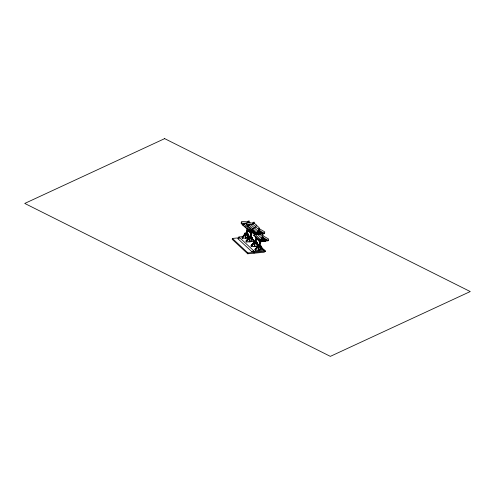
<?xml version="1.0" encoding="UTF-8"?>
<svg xmlns="http://www.w3.org/2000/svg" width="495" height="495" viewBox="0 0 495 495"><rect width="100%" height="100%" fill="white"/><g stroke="black" fill="none" stroke-linecap="round" stroke-linejoin="round"><path stroke-width="0.74" d="M249.319 236.87L248.632 235.521M251.479 238.12L250.705 241.585L253.242 241.343L253.094 239.574L252.246 238.776M258.297 245.248L258.087 244.19L257.617 243.973M260.457 246.498L259.683 249.963L262.22 249.721L262.072 247.952L261.552 247.58M246.869 241.3A1.603 0.439 25.8 0 1 246.25 240.725C246.659 239.246 247.797 240.898 246.64 241.473L246.529 241.981L250.891 241.758L251.664 238.293M247.71 233.881L247.166 233.714M245.118 238.058L242.581 238.299L243.546 236.418L244.697 235.348L244.425 235.119A1.943 0.842 73 0 0 244.202 234.908L244.481 234.376A1.949 1.033 2.3 0 0 244.895 234.766L245.891 234.593L245.303 238.231L246.943 238.076L247.717 234.611L246.943 238.076M254.096 246.436L251.559 246.677L251.67 246.163C252.914 244.456 256.231 239.543 254.096 246.436L255.921 246.454L256.509 242.816L256.2 244.202M257.047 246.887L257.406 246.436A1.949 1.033 2.3 0 0 257.821 246.826L258.817 246.652L258.229 250.291L259.869 250.136L260.642 246.671M244.425 234.308L245.081 233.912A1.955 1.046 84.6 0 1 245.699 234.488M247.37 240.582L248.843 238.442A1.949 1.033 2.3 0 1 248.428 238.058L249.028 237.594A1.955 1.046 84.6 0 1 249.641 238.169L249.938 238.596L252.023 238.398L251.782 237.736A1.918 1.213 -78.5 0 1 252.19 238.12L252.58 239.363M248.985 238.528L249.641 238.169M257.351 246.368L258.006 245.972A1.955 1.046 84.6 0 1 258.625 246.547M256.682 242.296L256.144 242.092A1.955 1.046 84.6 0 1 256.472 242.29M242.76 236.622L238.912 236.987L238.72 237.841L232.378 238.442L232.186 239.295L247.723 253.793L264.38 252.221L264.571 251.361M248.144 229.909L251.188 232.749L242.853 225.182L243.41 223.276L247.024 223.053M243.422 236.901L242.661 236.387L241.962 237.724A1.955 0.854 12.6 0 0 242.581 238.299M245.26 226.988L245.792 227.106M247.717 222.942L248.15 221.018L250.179 222.911M246.621 228.511L247.178 228.9M247.166 228.319L246.071 233.219L246.467 233.59L247.123 233.529L247.748 230.726M248.205 234.376A1.918 1.213 -78.5 0 0 247.84 234.061L248.075 234.717L245.99 234.915C245.594 233.516 248.812 233.318 248.051 234.599M248.756 222.577L249.146 220.844L247.976 221.791L241.517 221.568L241.133 223.301L242.853 225.182M245.303 238.231L246.077 234.766L244.821 233.584M246.467 233.59L247.562 228.684M261.552 234.191L264.417 233.646L264.8 231.914L259.04 228.572L258.786 229.723L260.37 234.302L256.787 234.364L248.02 226.463L248.577 224.551L252.889 224.223L253.143 223.072L254.312 222.125L254.022 223.431M248.007 231.01L247.327 230.812L247.506 230.014M247.803 231.091L247.667 230.002M250.594 228.665L248.311 230.28L251.893 229.94M246.256 240.725L245.91 241.405A1.955 0.854 12.6 0 0 246.529 241.981M248.496 230.262L249.059 230.478M248.075 234.717C247.642 233.553 249.065 235.032 248.638 235.682M249.35 227.514L249.882 227.632M249.028 230.379L249.567 230.707M249.542 230.602L250.074 231.097L251.318 231.085M249.703 230.336L249.845 230.132M250.247 230.849L250.359 230.361M250.724 230.781L250.866 230.583M251.2 230.008L250.513 230.342M250.984 231.524L251.07 231.115L251.924 231.233M251.695 229.389L250.018 236.901L250.414 237.272L251.064 237.21L252.196 232.161M249.065 241.739L249.616 238.299M249.938 238.596C249.567 237.266 252.524 236.932 252.079 238.219A1.943 1.2 -82.1 0 1 252.283 238.417L252.382 238.677M249.251 241.913L250.024 238.448L248.719 237.229L249.956 238.491L252.066 238.206L250.674 236.839M250.414 237.272L252.227 229.142M252.413 232.638L251.732 232.44L251.912 231.641L253.069 232.557L252.481 232.588M252.964 231.932L252.042 231.066L252.345 229.699M250.767 237.223L250.897 236.61L252.159 237.798L250.068 237.996L248.812 236.82L250.185 237.724M252.209 232.718L252.073 231.629M252.741 230.676L253.273 230.794M247.723 253.793L247.915 252.939L232.378 238.442M253.254 230.899L253.787 231.017M251.584 237.755L251.547 237.705A1.955 1.046 84.6 0 1 251.732 237.971L252.023 238.398M252.401 245.279L251.639 244.759L250.94 246.102A1.955 0.854 12.6 0 0 251.559 246.677M256.02 233.727L253.737 235.342L260.166 241.127L259.151 240.18M253.985 233.826L254.114 233.25M254.381 232.211L254.937 232.594M253.923 235.323L254.48 235.713M256.268 225.046L255.835 226.97L251.776 229.451M255.34 233.294L258.118 231.382L260.481 231.159L264.509 233.219L261.645 233.764L260.481 231.159L258.786 229.723L256.886 233.937L255.439 232.867L262.43 232.372L261.645 233.764M254.022 243.262L253.873 243.138A1.949 1.033 2.3 0 1 253.459 242.754L253.632 242.34L254.281 242.401M255.797 237.074L256.33 237.192M256.051 237.124L255.049 241.597L255.445 241.962L256.101 241.9L256.707 239.184M256.787 234.364L259.04 228.572M254.281 246.609L255.222 242.414L257.19 242.494L257.053 243.095L254.968 243.292L253.712 242.117L253.842 241.517L255.222 242.414M255.445 241.962L256.441 237.495M254.257 252.339L253.446 251.578L253.632 250.724L251.856 251.732L237.947 238.751L239.722 237.749M256.985 239.388L256.305 239.19L256.484 238.392L257.641 239.308L257.053 239.339M256.781 239.469L256.645 238.373M254.065 253.192L254.449 251.485L238.912 236.987M255.507 250.359L255.618 249.845C256.874 249.016 255.482 247.71 255.005 249.27L254.888 249.783A1.955 0.854 12.6 0 0 255.507 250.359L258.043 250.117M257.053 243.095L256.763 242.668A1.955 1.046 84.6 0 0 256.67 242.525M257.672 238.825L258.204 238.937M259.182 234.413L258.118 231.382L250.792 224.551L248.119 226.036L246.392 224.148L248.577 224.551L256.645 232.273L259.281 233.987L260.463 233.875M259.887 232.718L260.024 232.099M253.836 234.915L260.747 241.084L268.37 240.36L264.342 238.299L261.973 238.522L259.293 240.007L259.201 240.434L260.648 241.511L268.271 240.787L268.661 239.054L262.901 235.713L260.648 241.511M260.16 240.081L258.996 245.279L259.392 245.644L260.042 245.582L260.983 241.381M259.089 241.238L260.017 242.488L260.036 241.708L259.04 240.774M258.916 246.974C258.538 245.557 261.775 245.322 261.001 246.776L258.916 246.974L257.654 245.798L257.79 245.198L259.163 246.095M258.229 250.291L259.003 246.826L257.747 245.644M259.392 245.644L260.488 240.743M260.747 241.084L263.074 234.939L259.399 231.512M263.043 241.56L261.973 238.522L257.06 233.937M264.225 241.449L262.641 236.864L259.479 233.912M265.413 241.337L266.285 239.518L259.293 240.007M264.262 251.392L264.454 250.538L261.416 247.704M257.666 243.979L257.27 242.692L256.763 242.668M252.438 239.376L252.493 239.178A1.943 1.002 81.9 0 0 252.227 238.844L255.018 241.405M257.654 244.747L257.728 244.295A1.318 0.848 -17.6 0 1 257.938 244.493L257.975 244.549A1.448 0.928 -17.6 0 1 258.037 244.747M261.595 248.428L261.645 248.069M257.264 242.952L257.227 242.816A1.918 1.213 -78.5 0 0 256.818 242.432L256.8 242.445A1.949 0.637 21.9 0 1 257.227 242.822L257.233 242.841M261.564 247.741L261.218 246.374L260.71 246.349A1.955 1.046 84.6 0 0 260.618 246.207M248.434 234.995L248.354 234.748A1.943 1.2 -82.1 0 0 248.236 234.624M256.8 242.797L256.825 242.476M246.894 232.966L248.212 234.116L246.12 234.314L244.864 233.139L246.244 234.036M259.844 244.982L261.137 246.176L259.046 246.374L257.79 245.198L259.269 245.075M247.636 231.103L248.236 230.948L247.76 230.948M256.614 239.481L257.214 239.32L256.738 239.326M248.298 231.165L248.663 230.93L248.075 230.961M251.021 230.565L251.708 230.231L249.01 230.484M253.638 231.047L253.681 232.446L253.211 232.817L254.554 234.067L254.82 232.446M249.616 229.259L243.41 223.276L241.226 222.874L242.946 224.755L245.625 223.27L246.72 224.291M244.994 234.896L244.697 235.348M248.372 237.99L248.137 238.584A1.943 0.842 73 0 1 248.36 238.788L248.638 239.029M253.403 242.686L251.782 244.703M257.92 246.956L256.348 248.96M252.252 232.656L252.642 232.57L252.165 232.576M244.078 234.772L243.602 235.583A1.943 1.083 87.3 0 1 243.948 235.892L244.171 236.103M248.026 238.454L247.549 239.264A1.943 1.083 87.3 0 1 247.896 239.574L248.119 239.784M257.004 246.832L256.528 247.642A1.943 1.182 -10.1 0 0 256.93 248.02L257.097 248.162M257.041 242.909L256.62 242.451M260.989 246.59L260.562 246.133M247.915 229.977L247.259 230.039L250.81 233.355L251.466 233.294M249.517 230.707L251.646 230.509L250.043 230.88M252.042 231.066L255.5 234.55M252.32 231.604L251.664 231.666L254.913 234.692M248.515 229.915L251.293 232.26L248.756 229.89M250.73 233.819L250.222 232.384M246.343 233.015L244.864 233.139L244.734 233.739L245.99 234.915M250.334 233.065L250.544 233.547M246.034 234.717L248.119 234.525L247.642 234.073M248.1 234.611L246.015 234.809L244.753 233.634M250.291 236.697L248.812 236.82L248.997 237.724M237.947 238.751L239.005 238.652M246.758 237.903L248.663 237.724M256.843 237.414L256.286 237.383M251.732 237.971L252.233 238.262M256.893 238.355L256.237 238.417L259.788 241.727L260.444 241.665M255.327 241.393L253.842 241.517L255.104 242.692L257.19 242.494L256.348 241.715M259.312 241.442L259.597 241.826M255.012 243.095L257.097 242.897M260.092 245.774L260.574 245.774M258.272 246.04L255.921 246.454M261.044 246.578L258.935 246.869L257.678 245.693M251.856 251.732L253.446 251.578M254.449 251.485L264.454 250.538M247.915 252.939L265.592 251.268L261.694 247.636M256.886 233.937L259.281 233.987M243.559 235.527L242.804 236.325M256.478 247.587L255.729 248.385M253.143 223.072L246.689 222.849L246.3 224.575L248.02 226.463M248.212 235.082L248.546 235.403M257.196 243.509L257.524 243.781A1.943 1.002 81.9 0 0 257.258 243.54L257.19 243.515A1.943 0.39 30.8 0 1 257.48 243.769M260.593 246.058L260.76 246.114A1.949 0.637 21.9 0 1 260.945 246.269A1.918 1.213 -78.5 0 0 260.766 246.114M256.528 247.642L256.558 247.661A1.943 1.083 87.3 0 1 256.874 247.952L256.93 248.014M261.608 247.939L261.676 247.976A1.318 0.848 -17.6 0 1 261.886 248.174L261.917 248.23A1.448 0.928 -17.6 0 1 261.979 248.428M244.542 235.224L244.555 235.23A1.949 1.077 -0.7 0 1 244.128 234.84M248.49 238.906L248.502 238.918A1.949 1.077 -0.7 0 1 248.075 238.522M253.52 243.602A1.949 1.077 -0.7 0 1 253.106 243.218L253.18 243.286A1.943 0.842 73 0 1 253.391 243.478L253.675 243.726M257.468 247.283A1.949 1.077 -0.7 0 1 257.053 246.9L257.084 246.931A1.943 0.842 73 0 1 257.338 247.166L257.623 247.407M248.249 235.144L248.28 235.162A1.943 1.002 81.9 0 1 248.546 235.391A1.943 0.39 30.8 0 0 248.212 235.137M244.914 234.779L244.895 234.766A1.918 0.773 70.4 0 0 244.481 234.376L244.481 234.37M248.861 238.46L248.843 238.448A1.918 0.773 70.4 0 0 248.428 238.058L248.428 238.058M257.839 246.838L257.821 246.826A1.918 0.773 70.4 0 0 257.406 246.436L257.406 246.43M263.136 241.133L260.506 239.419L255.043 234.321M257.709 244.289L257.728 244.295A1.949 1.256 -75.3 0 1 257.932 244.493L257.945 244.505M261.657 247.97L261.669 247.976A1.949 1.256 -75.3 0 1 261.88 248.174L261.892 248.193M247.822 234.067L247.834 234.061A1.949 0.637 21.9 0 1 248.212 234.401M251.769 237.749L251.776 237.742A1.949 0.637 21.9 0 1 252.19 238.132M251.924 238.144L251.936 238.157A1.949 0.575 24.1 0 1 252.351 238.541M242.915 236.462L242.927 236.468A1.949 0.736 68.1 0 1 243.138 236.666L243.15 236.684M246.863 240.143L246.875 240.155A1.949 0.736 68.1 0 1 247.085 240.347L247.098 240.366M251.893 244.839L251.906 244.846A1.949 0.736 68.1 0 1 252.116 245.044L252.128 245.056M255.841 248.521L255.853 248.527A1.949 0.736 68.1 0 1 256.063 248.725L256.076 248.738M263.643 249.777L265.592 251.268M242.692 237.792L242.105 237.254M246.64 241.473L246.052 240.935M251.67 246.163L251.058 245.588M255.618 249.845L255.03 249.307M262.641 236.864L264.342 238.299L265.506 240.904M261.558 248.502L261.719 248.638A1.77 1.114 -14.7 0 1 261.935 248.744A1.603 0.91 -2.9 0 0 261.638 248.533M253.149 244.481L252.982 244.332A1.943 1.182 -10.1 0 1 252.568 243.955L252.611 243.979A1.943 1.083 87.3 0 1 252.926 244.27L252.982 244.332M253.756 241.925L255.055 243.144M248.119 226.036L256.274 233.615M253.378 231.889L252.203 231.047L253.131 231.914M253.681 232.446L254.467 233.176L254.554 234.067L254.48 231.802M254.82 233.659L255.748 234.525M249.653 230.286L251.175 231.703M249.938 230.825L251.46 232.242M249.567 230.819L251.089 232.242M242.946 224.755L248.41 229.853M249.319 230.843L251.349 232.737M259.312 240.168L260.327 241.115M250.062 232.403L251.058 233.331M259.541 242.21L259.856 242.507M246.727 233.157L247.123 233.529M255.705 241.535L256.101 241.9M259.652 245.217L260.042 245.582M250.786 237.124L252.048 238.293M256.757 242.692L257.078 242.989L254.993 243.187L253.731 242.012M261.026 246.671L260.704 246.374L261.001 246.776M257.245 243.478L258.916 245.037M248.917 236.041L249.728 236.802M251.955 238.875L255.296 241.993M257.518 244.066L258.631 245.105M253.428 242.717L253.459 242.748A1.918 0.773 70.4 0 1 253.867 243.132M252.914 239.815L252.902 239.797A1.318 0.848 -17.6 0 0 252.697 239.605A1.949 1.256 -75.3 0 1 252.902 239.797L252.939 239.858A1.448 0.928 -17.6 0 1 253.001 240.05M248.954 236.115A1.949 1.256 -75.3 0 0 248.75 235.917L248.731 235.911A1.318 0.848 -17.6 0 1 248.96 236.115L248.997 236.171A1.448 0.928 -17.6 0 1 249.059 236.369M261.329 246.912L261.28 246.807A1.943 1.2 -82.1 0 0 261.113 246.64A1.949 0.575 24.1 0 1 261.329 246.918L261.36 247.054M257.412 243.373L257.332 243.125A1.943 1.2 -82.1 0 0 257.165 242.958M260.618 245.829L260.803 246.281M248.403 234.859L248.422 234.927A1.949 0.575 24.1 0 0 248.23 234.673M261.212 246.634L261.174 246.498A1.949 0.637 21.9 0 0 261.094 246.411M246.751 240.007L247.5 239.209A1.943 1.182 -10.1 0 0 247.952 239.642M254.418 231.778L254.467 233.176M253.477 231.19L253.211 232.817L253.137 230.546M253.155 240.582A1.603 0.91 -2.9 0 1 253.199 240.7M253.186 240.551A1.77 1.114 -14.7 0 1 253.353 240.836M253.186 241.244A1.955 0.854 12.6 0 1 253.242 241.343M250.798 236.901A0.804 0.353 12.6 0 1 251.151 237.507A0.804 0.353 12.6 0 1 249.901 237.297L249.789 237.198A0.804 0.353 12.6 0 1 250.198 236.796M252.221 238.875A1.943 0.39 30.8 0 1 252.574 239.209M242.921 237.619A1.603 0.439 25.8 0 1 242.309 237.037M244.004 235.96A1.943 1.182 -10.1 0 1 243.59 235.577M247.277 233.758A1.955 1.046 84.6 0 1 247.444 233.869M246.85 233.219A0.804 0.353 12.6 0 1 247.203 233.826A0.804 0.353 12.6 0 1 245.953 233.615L245.848 233.516A0.804 0.353 12.6 0 1 246.25 233.114M248.713 236.474A1.603 0.91 -2.9 0 1 249.233 236.957M248.793 236.579A1.77 1.114 -14.7 0 1 249.245 236.864M251.899 245.99A1.603 0.439 25.8 0 1 251.287 245.415M254.059 242.29A1.955 1.046 84.6 0 1 254.678 242.866M257.153 243.002A1.949 0.575 24.1 0 1 257.381 243.237M256.163 241.764A0.804 0.353 12.6 0 1 256.033 242.247A0.804 0.353 12.6 0 1 254.925 241.987L254.82 241.888A0.804 0.353 12.6 0 1 255.234 241.492M258.118 245.143A1.77 1.114 -14.7 0 1 258.266 245.297M255.847 249.672A1.603 0.439 25.8 0 1 255.228 249.096M262.331 249.214A1.77 1.114 -14.7 0 0 262.115 248.874A1.603 0.91 -2.9 0 1 262.177 249.078M259.584 245.223A0.804 0.353 12.6 0 1 260.178 245.86A0.804 0.353 12.6 0 1 258.873 245.669L258.767 245.57A0.804 0.353 12.6 0 1 259.176 245.174M262.09 249.523A1.955 0.854 12.6 0 1 262.22 249.721M253.217 222.206L252.79 224.13L258.885 229.816L259.312 227.892L253.217 222.206M164.656 138.631L24.75 203.439L330.344 356.369L470.25 291.555L164.656 138.631"/></g></svg>
